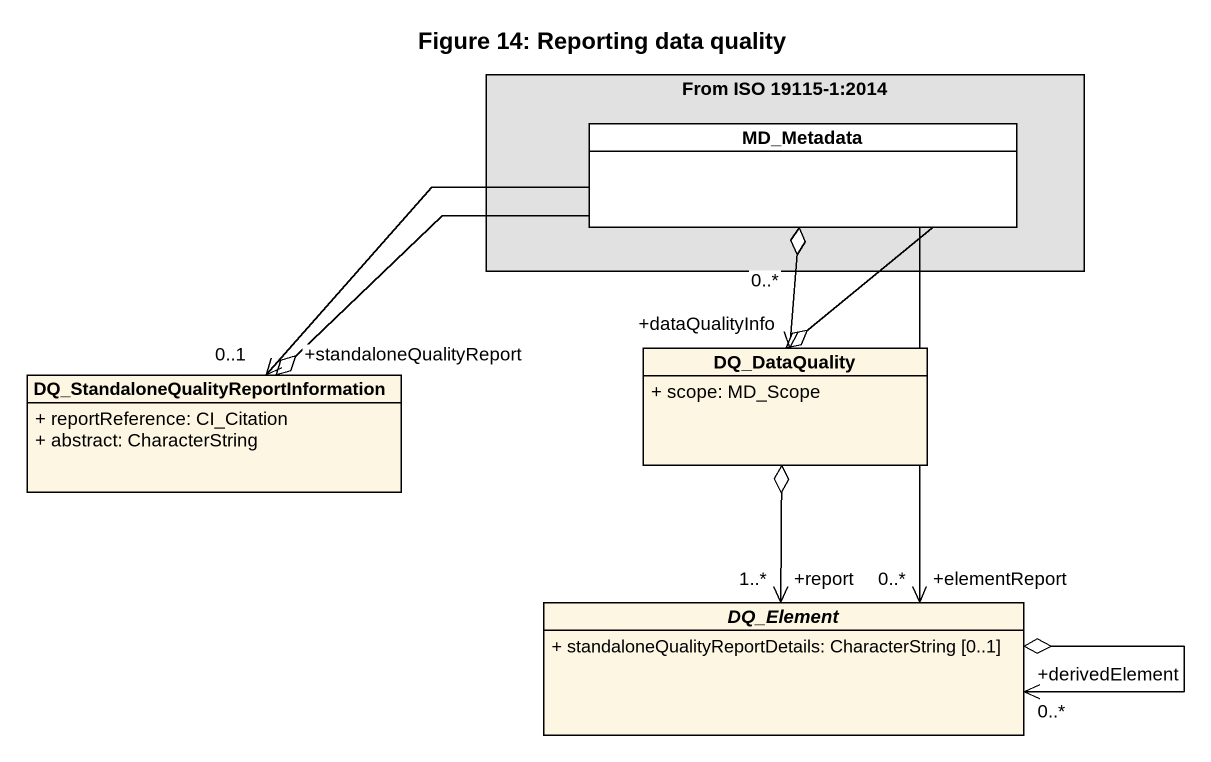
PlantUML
@startuml
title Figure 14: Reporting data quality
hide circle
hide empty members
skinparam classAttributeIconSize 0
rectangle "From ISO 19115-1:2014" as From_ISO_19115_1_2014 #E1E1E1 {
  class MD_Metadata #FFFFFF
}
class "DQ_StandaloneQualityReportInformation" as DQ_StandaloneQualityReportIn {
  + reportReference: CI_Citation
  + abstract: CharacterString
}
class DQ_DataQuality {
  + scope: MD_Scope
}
abstract class DQ_Element {
  + standaloneQualityReportDetails: CharacterString [0..1]
}
DQ_StandaloneQualityReportIn "+standaloneQualityReport\n0..1" <-right-o DQ_DataQuality
DQ_DataQuality "+dataQualityInfo\n0..*" <-up-o MD_Metadata
DQ_Element "+elementReport\n0..*" <-left-o DQ_StandaloneQualityReportIn
DQ_Element "+report\n1..*" <-up-o DQ_DataQuality
DQ_Element "+derivedElement\n0..*" <--o DQ_Element
@enduml
